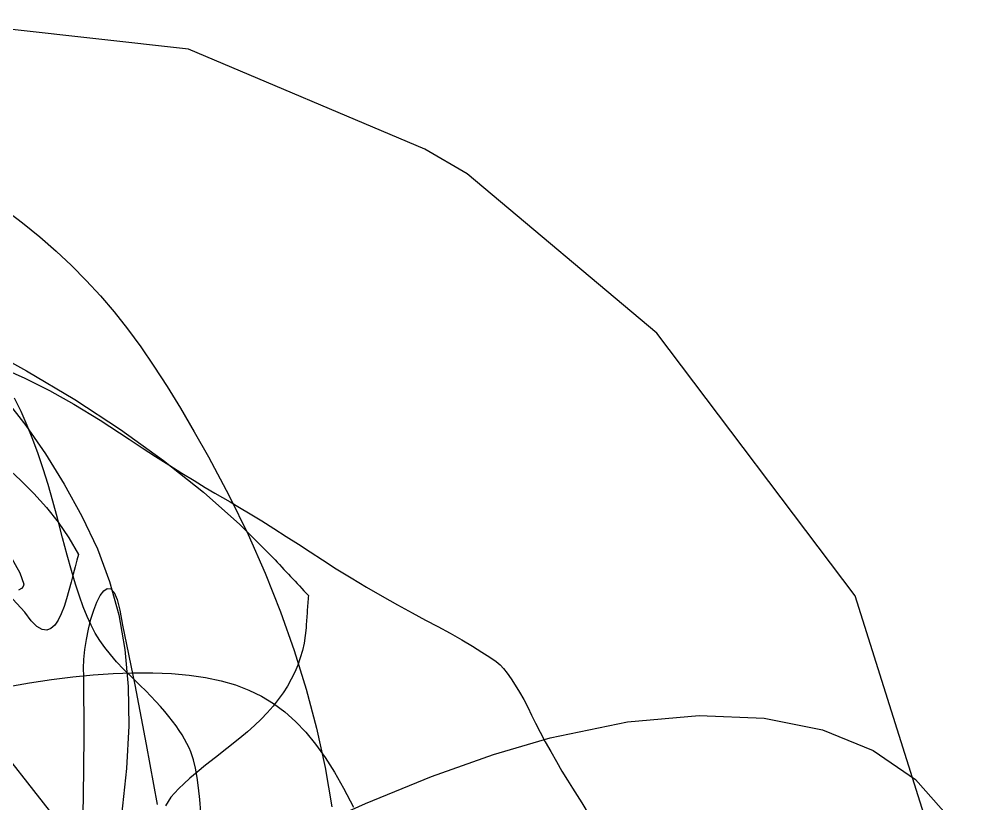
# Model space of a CAD drawing. Extents: x -75 to 75, y -75 to 75.
# Drawn here: x 40.6 to 74.67, y 46.27 to 74.33 of the extents above; entities that cross this region are included whole.
import ezdxf

# ---------------------------------------------------------------- set-up
doc = ezdxf.new("R2010")
doc.units = 0
for name, color, linetype in [('butterfly', 7, 'CONTINUOUS'), ('darth', 7, 'CONTINUOUS'), ('fallout', 7, 'CONTINUOUS'), ('heart', 7, 'CONTINUOUS'), ('hellokitty', 7, 'CONTINUOUS'), ('ironman', 7, 'CONTINUOUS'), ('jackskellington', 7, 'CONTINUOUS'), ('mushroom', 7, 'CONTINUOUS'), ('stormtrooper', 7, 'CONTINUOUS')]:
    doc.layers.add(name, color=color, linetype=linetype)

msp = doc.modelspace()

# ---------------------------------------------------------------- linework, layer by layer
at = {"layer": 'butterfly', "color": 7}
msp.add_lwpolyline([(50.517772, 45.185985), (52.984183, 46.292643), (55.34901, 47.250827), (57.567155, 48.039381), (59.593534, 48.63715), (62.355072, 49.204818), (64.914842, 49.436263), (67.248859, 49.338594), (69.333152, 48.918921), (71.143743, 48.184345), (72.656655, 47.141974), (73.847918, 45.798909)], dxfattribs=at)
at = {"layer": 'darth', "color": 7}
for points in [[(40.235765, 55.233158), (40.625799, 54.537562), (40.768643, 54.135779), (40.747476, 54.052222), (40.685268, 53.978886), (40.582985, 53.916061)], [(39.557277, 48.736527), (41.67698, 46.044361), (43.486392, 43.605444), (44.82837, 41.606521), (45.271278, 40.802854), (45.792415, 39.729771), (46.345698, 38.499576), (46.88505, 37.224561), (47.364388, 36.017028), (47.737632, 34.989276), (47.9587, 34.253602), (47.981503, 33.922307), (47.869128, 33.896286), (47.610595, 33.885251), (47.222557, 33.888525), (46.72166, 33.905373), (46.124554, 33.935089), (45.447887, 33.976968), (44.708307, 34.030308), (43.922459, 34.0944), (42.414077, 34.212612), (41.165735, 34.268935), (40.082227, 34.247712)]]:
    msp.add_lwpolyline(points, dxfattribs=at)
at = {"layer": 'fallout', "color": 7}
msp.add_lwpolyline([(40.124634, 60.722355), (40.843779, 59.801774), (41.541934, 58.795344), (42.212187, 57.711394), (42.847616, 56.558236), (43.399024, 55.392842), (43.837437, 54.225119), (44.165924, 53.031932), (44.387561, 51.790148), (44.50542, 50.476641), (44.522579, 49.068276), (44.442101, 47.541922), (44.267064, 45.874449)], dxfattribs=at)
at = {"layer": 'heart', "color": 7}
msp.add_lwpolyline([(74.67425, 40.468025), (70.499043, 53.713132), (63.403, 63.107539), (56.620847, 68.8049), (55.112722, 69.678025), (46.654875, 73.25872), (37.032861, 74.334692), (28.839597, 73.73497), (25.091334, 72.632539), (9.939529, 62.895872), (2.963348, 52.718233), (1.446404, 49.199275), (0.511543, 46.615178), (-0.617346, 47.258997), (-3.933457, 54.535039), (-11.138943, 64.20997), (-24.615054, 72.606081)], dxfattribs=at)
at = {"layer": 'hellokitty', "color": 7}
msp.add_lwpolyline([(40.167952, 50.455096), (40.975909, 50.599741), (41.75907, 50.719917), (42.518257, 50.815819), (43.254281, 50.887638), (43.967959, 50.935568), (44.660109, 50.959811), (45.380013, 50.960376), (46.053158, 50.934044), (46.682457, 50.879135), (47.270825, 50.794068), (47.821173, 50.677247), (48.336414, 50.527085), (48.819463, 50.34199), (49.273234, 50.120367), (49.70064, 49.860626), (50.104593, 49.56118), (50.488009, 49.22043), (50.8538, 48.836789), (51.204882, 48.408666), (51.544164, 47.934468), (51.874561, 47.412602), (52.198987, 46.841478), (52.553094, 46.162874)], dxfattribs=at)
at = {"layer": 'ironman', "color": 7}
for points in [[(40.149407, 58.309507), (40.651122, 57.851887), (41.129517, 57.373861), (41.580585, 56.872149), (42.000311, 56.343471), (42.384686, 55.784541), (42.729695, 55.192086), (42.66543, 54.992383), (42.600166, 54.752883), (42.532514, 54.484126), (42.461093, 54.196655), (42.384517, 53.901013), (42.3014, 53.607736), (42.210361, 53.327373), (42.110008, 53.070461), (41.998962, 52.847542), (41.87584, 52.669161), (41.73925, 52.545855), (41.587812, 52.488171), (41.420141, 52.506657), (41.234851, 52.611836), (41.030559, 52.81426), (40.805879, 53.12447), (39.661033, 54.361611)], [(42.854807, 44.366654), (42.905892, 46.525838), (42.929796, 48.685162), (42.921781, 50.844639), (42.904706, 51.121575), (42.914866, 51.441787), (42.949376, 51.791342), (43.005341, 52.156304), (43.079862, 52.52273), (43.170046, 52.876684), (43.273001, 53.204237), (43.38583, 53.491443), (43.505642, 53.724367), (43.62954, 53.889075), (43.754633, 53.971627), (43.878026, 53.958081), (43.996824, 53.834513), (44.108133, 53.586978), (44.209061, 53.201542), (44.296714, 52.664264), (44.737082, 50.533213), (45.149984, 48.39738), (45.535534, 46.257027)]]:
    msp.add_lwpolyline(points, dxfattribs=at)
at = {"layer": 'jackskellington', "color": 7}
msp.add_lwpolyline([(39.869045, 61.913318), (40.804197, 61.497673), (41.682755, 61.055908), (42.560723, 60.561542), (43.494108, 59.988103), (44.538908, 59.309116), (45.000014, 59.006641), (45.476087, 58.699214), (45.95342, 58.395362), (46.418319, 58.103623), (46.857076, 57.832529), (47.255992, 57.590617), (47.601367, 57.386415), (47.879497, 57.228461), (48.153258, 57.073219), (48.486111, 56.876786), (48.865231, 56.647159), (49.277795, 56.392318), (49.710981, 56.120259), (50.151961, 55.838968), (50.587913, 55.556435), (51.006017, 55.280647), (51.44455, 54.994971), (51.939057, 54.684089), (52.47261, 54.357984), (53.02828, 54.026627), (53.589137, 53.7), (54.138254, 53.388074), (54.658697, 53.100831), (55.133542, 52.848242), (55.578694, 52.612504), (56.014041, 52.373553), (56.428626, 52.137976), (56.81148, 51.912365), (57.151645, 51.703311), (57.438157, 51.517406), (57.660052, 51.361238), (57.806367, 51.241398), (57.923227, 51.11627), (58.054584, 50.950506), (58.196548, 50.750315), (58.345225, 50.521912), (58.496722, 50.271499), (58.647147, 50.00529), (58.792607, 49.729492), (58.929211, 49.450312), (59.069952, 49.160848), (59.234742, 48.839464), (59.417579, 48.496863), (59.612462, 48.143753), (59.813393, 47.790834), (60.014364, 47.448817), (60.209379, 47.128405), (60.392434, 46.840301), (60.723927, 46.314676), (61.020305, 45.80912)], dxfattribs=at)
at = {"layer": 'mushroom', "color": 7}
msp.add_lwpolyline([(39.050889, 62.753869), (40.861488, 61.762315), (42.590342, 60.72838), (44.227883, 59.656653), (45.764546, 58.551727), (47.190762, 57.418196), (48.496965, 56.260653), (49.673589, 55.083685), (49.752992, 54.998803), (49.832395, 54.913919), (49.911799, 54.829038), (49.991202, 54.744154), (50.070605, 54.659273), (50.150008, 54.574389), (50.229412, 54.489508), (50.308815, 54.404624), (50.388221, 54.319743), (50.467624, 54.234859), (50.547027, 54.149978), (50.626431, 54.065094), (50.705834, 53.980213), (50.785237, 53.895329), (50.86464, 53.810448), (50.944043, 53.725564), (50.938822, 53.653315), (50.933601, 53.581069), (50.92838, 53.50882), (50.923159, 53.436571), (50.917938, 53.364322), (50.912717, 53.292076), (50.907496, 53.219827), (50.902275, 53.147578), (50.897053, 53.075329), (50.891832, 53.003083), (50.886611, 52.930834), (50.88139, 52.858585), (50.876169, 52.786336), (50.870948, 52.71409), (50.865727, 52.641841), (50.860506, 52.569593), (50.83265, 52.294491), (50.78918, 52.023879), (50.73, 51.757617), (50.655034, 51.495565), (50.564195, 51.237591), (50.457402, 50.983552), (50.334573, 50.733311), (50.195624, 50.486731), (50.040472, 50.243675), (49.869034, 50.004004), (49.681229, 49.76758), (49.47697, 49.534264), (49.25618, 49.303923), (49.018771, 49.076415), (48.764664, 48.851603), (48.493776, 48.629347), (48.02709, 48.260121), (47.619872, 47.937016), (47.267312, 47.654597), (46.964597, 47.407438), (46.70692, 47.190107), (46.489465, 46.997177), (46.307423, 46.823212), (46.155983, 46.662789), (46.030334, 46.510476), (45.925669, 46.360842), (45.83717, 46.208456)], dxfattribs=at)
at = {"layer": 'stormtrooper', "color": 7}
for points in [[(40.065406, 67.552838), (40.722208, 67.049808), (41.339866, 66.547464), (41.922971, 66.04061), (42.476123, 65.524041), (43.003927, 64.992558), (43.510976, 64.44096), (44.00187, 63.864047), (44.481208, 63.256617), (44.953591, 62.613472), (45.423618, 61.929408), (45.895883, 61.199228), (46.374989, 60.417727), (46.865537, 59.579708), (47.37212, 58.679969), (48.111522, 57.29025), (48.787829, 55.90544), (49.401456, 54.523423), (49.952814, 53.142094), (50.44232, 51.759341), (50.870389, 50.373057), (51.237438, 48.981129), (51.543881, 47.581447), (51.790131, 46.171908)], [(47.093991, 45.983327), (47.061287, 46.434606), (47.019405, 46.848581), (46.968354, 47.223082), (46.908133, 47.555949), (46.838746, 47.845018), (46.79455, 47.988333), (46.740824, 48.134075), (46.677462, 48.282386), (46.604364, 48.433406), (46.521433, 48.587276), (46.428567, 48.744135), (46.325663, 48.904127), (46.212622, 49.067393), (46.089342, 49.234067), (45.955724, 49.404301), (45.811663, 49.578226), (45.657065, 49.755987), (45.491824, 49.937724), (45.315838, 50.123578), (45.12901, 50.313689), (44.931237, 50.508199), (44.617285, 50.81469), (44.337478, 51.095904), (44.088186, 51.359175), (43.865778, 51.611843), (43.666622, 51.861246), (43.487084, 52.114721), (43.323536, 52.379609), (43.172344, 52.663248), (43.029878, 52.972973), (42.892503, 53.316124), (42.756591, 53.700039), (42.618505, 54.132059), (42.47462, 54.619517), (42.321303, 55.169754), (42.154919, 55.790109), (41.971835, 56.487918), (41.805996, 57.10325), (41.636476, 57.688841), (41.461484, 58.248333), (41.279222, 58.785368), (41.087898, 59.303584), (40.885712, 59.806628), (40.67087, 60.298141), (40.441576, 60.78176)]]:
    msp.add_lwpolyline(points, dxfattribs=at)

doc.saveas('drawing.dxf')
